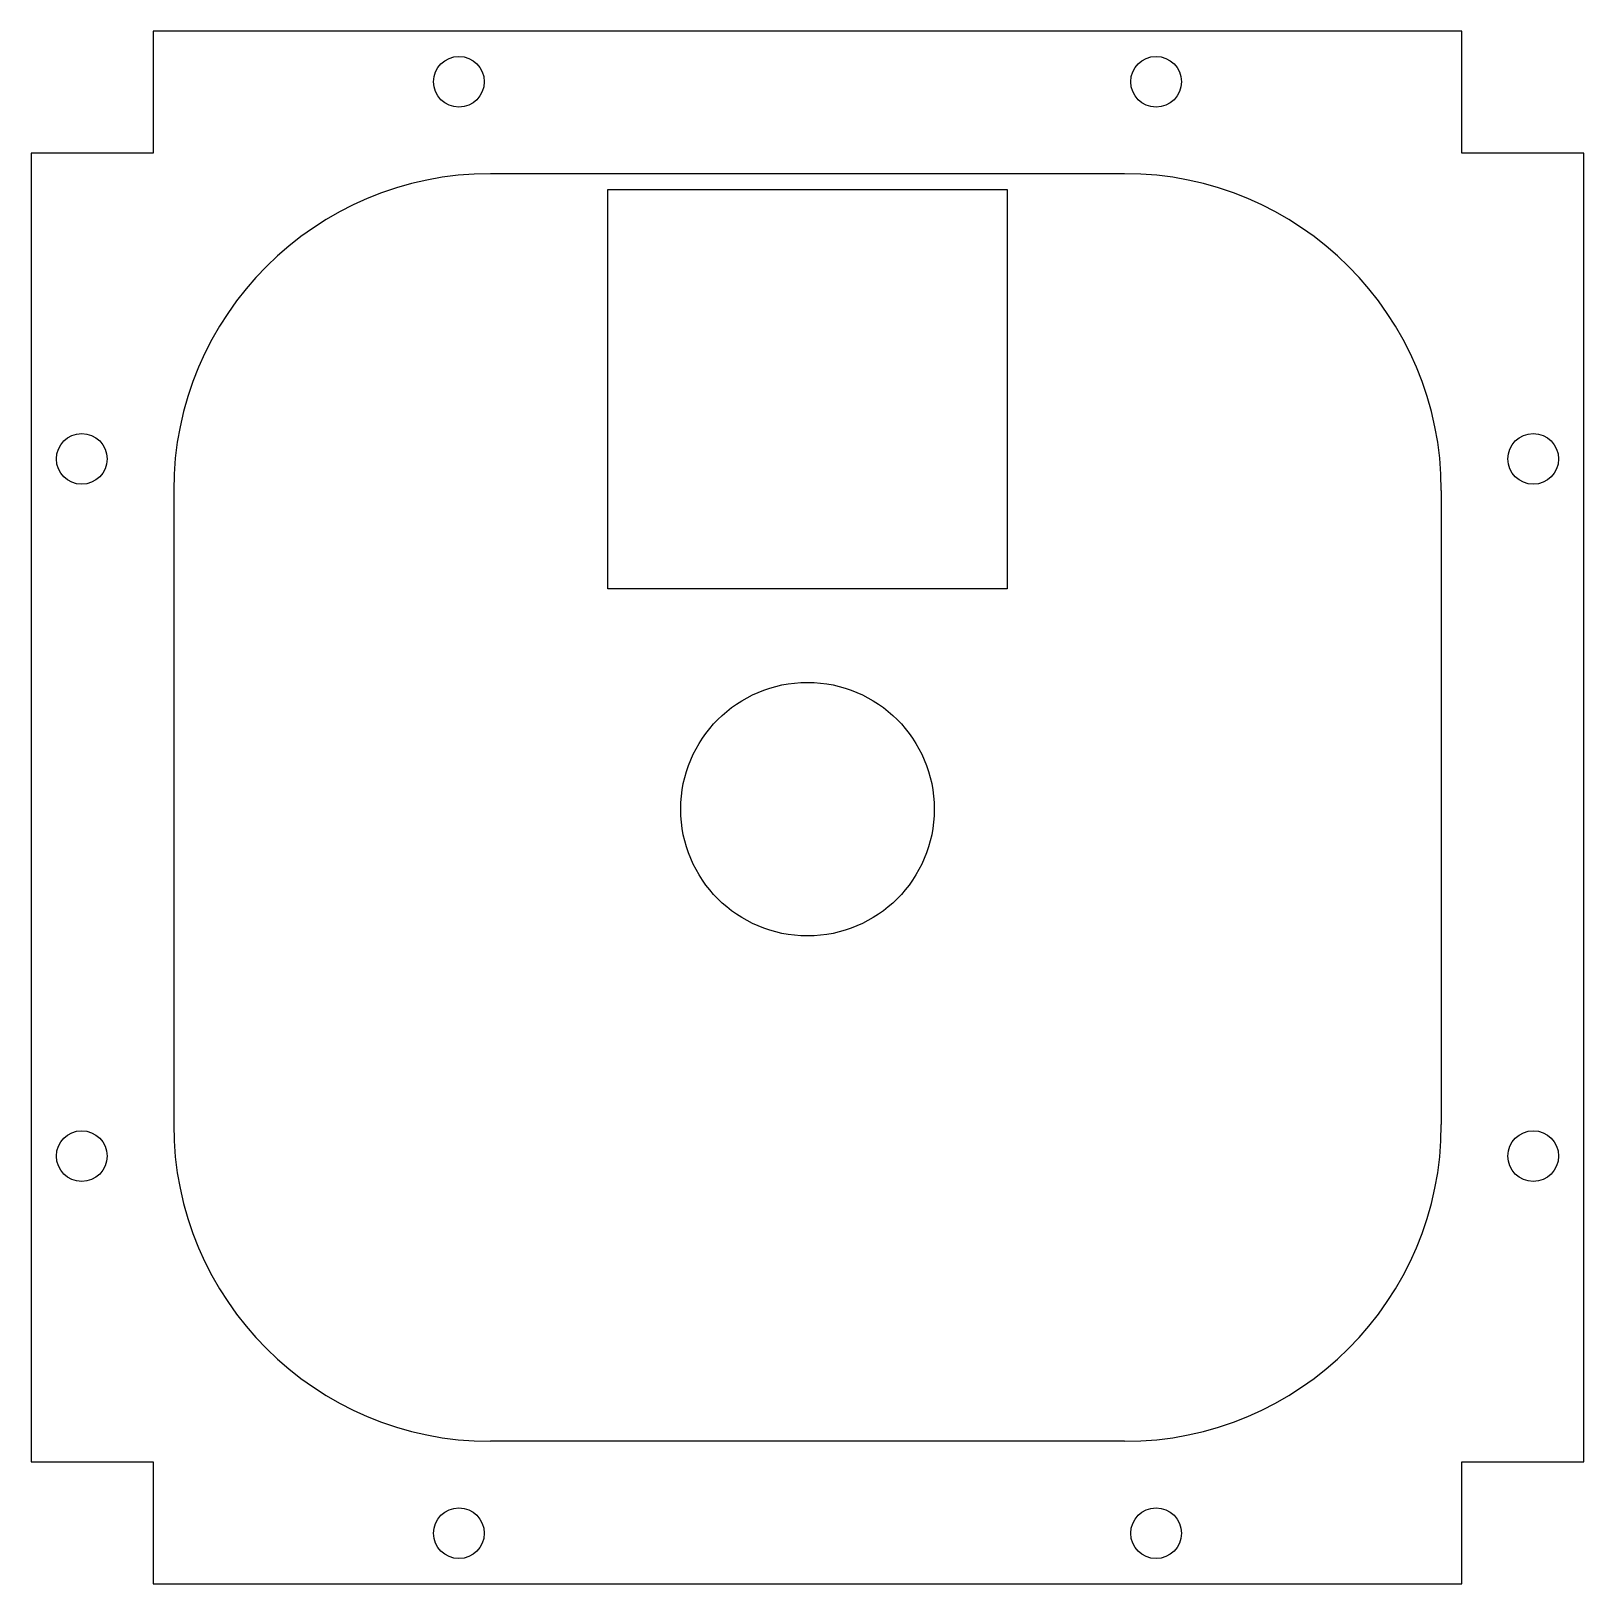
# Model space of a CAD drawing. Header units: millimetres. Extents: x 0 to 98, y -98 to 0.
import ezdxf

# ---------------------------------------------------------------- set-up
doc = ezdxf.new("R2010")
doc.units = ezdxf.units.MM
doc.layers.get('0').update_dxf_attribs({"linetype": 'CONTINUOUS'})

msp = doc.modelspace()

# ---------------------------------------------------------------- linework, layer by layer
for p, q in [((69, -9), (29, -9)), ((9, -29), (9, -69)), ((89, -29), (89, -69)), ((69, -89), (29, -89))]:
    msp.add_line(p, q)
for points in [[(7.7, 0), (7.7, -7.7), (0, -7.7), (0, -90.3), (7.7, -90.3), (7.7, -98), (90.3, -98), (90.3, -90.3), (98, -90.3), (98, -7.7), (90.3, -7.7), (90.3, 0)], [(61.6, -10), (61.6, -35.2), (36.4, -35.2), (36.4, -10)]]:
    msp.add_lwpolyline(points, close=True)
for centre, radius in [((27, -3.2), 1.6), ((71, -3.2), 1.6), ((3.2, -27), 1.6), ((94.8, -27), 1.6), ((49, -49.106), 8), ((3.2, -71), 1.6), ((94.8, -71), 1.6), ((27, -94.8), 1.6), ((71, -94.8), 1.6)]:
    msp.add_circle(centre, radius)
for centre, start, end in [((29, -29), 90, 180), ((69, -29), 0, 90), ((29, -69), 180, 270), ((69, -69), -90, 0)]:
    msp.add_arc(centre, 20, start, end)

doc.saveas('drawing.dxf')
